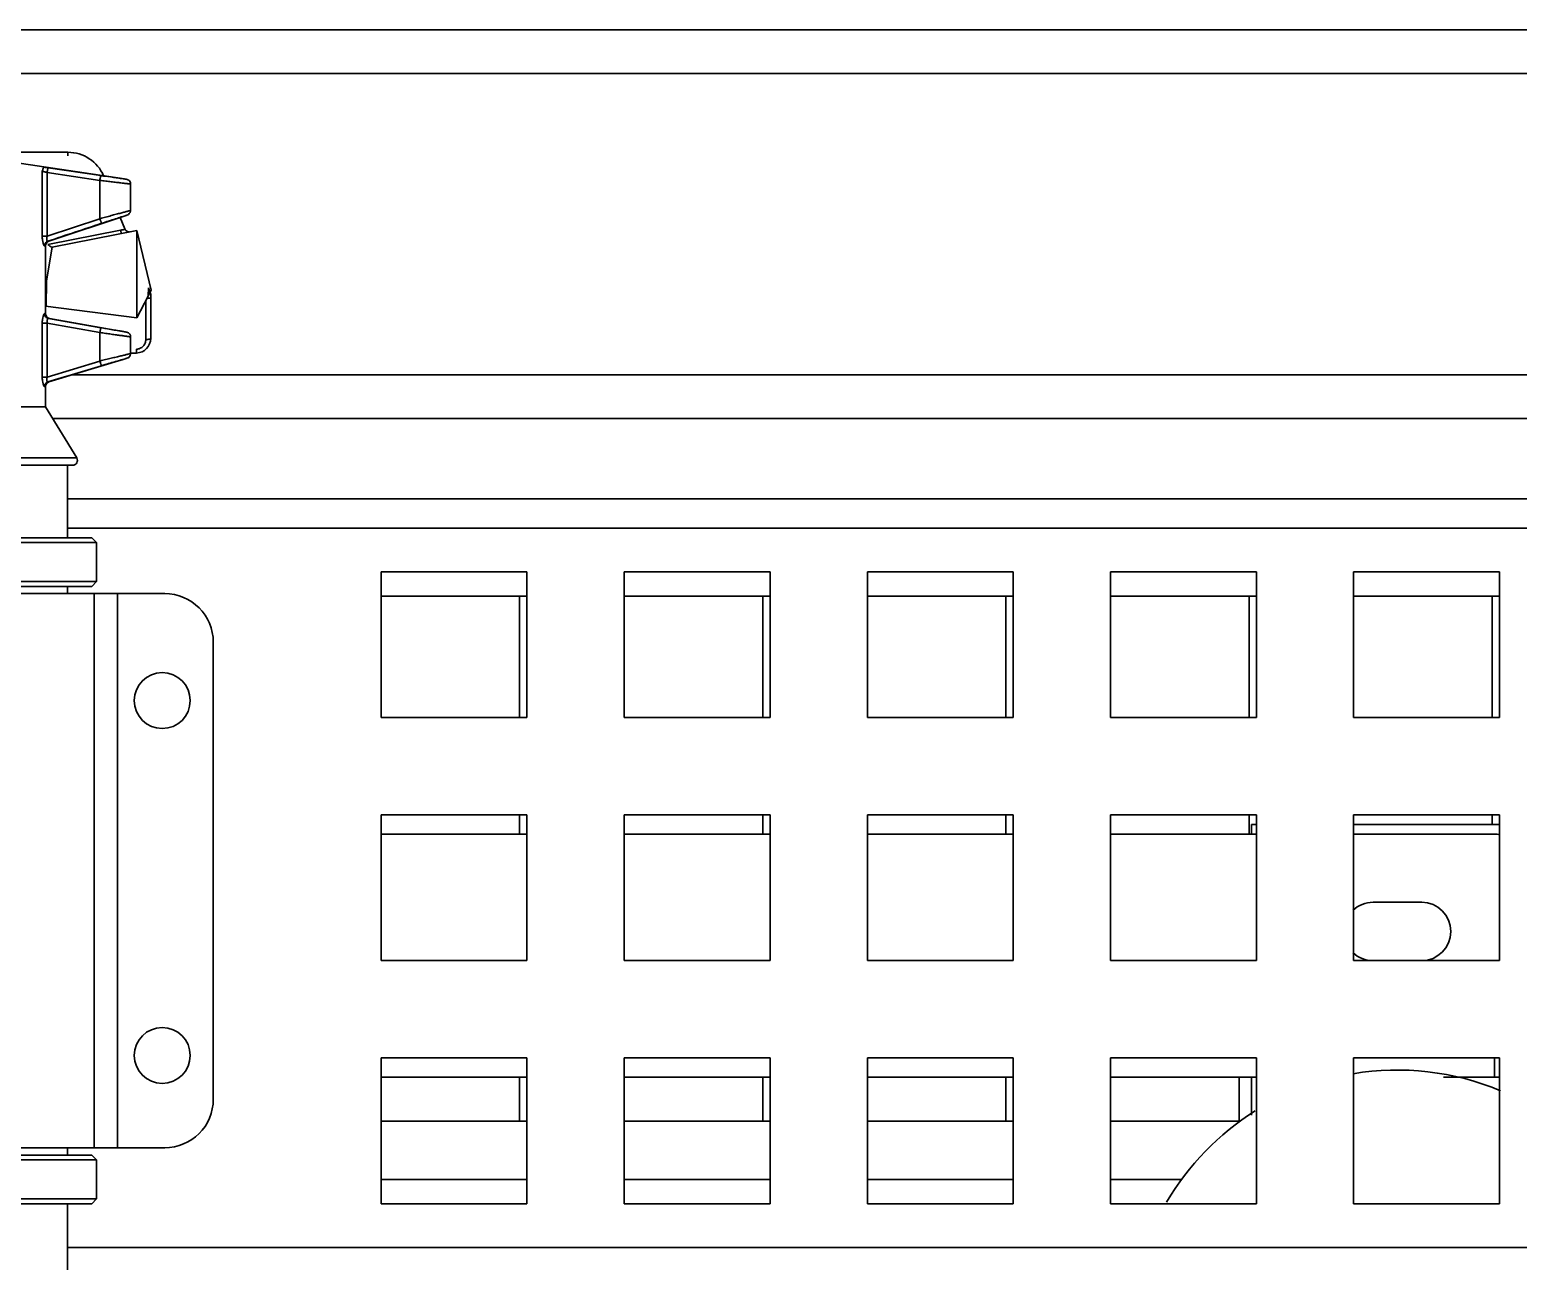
# Model space of a CAD drawing. Header units: millimetres. Extents: x 32496 to 166256, y 3504 to 23939.
# Drawn here: x 47021.4 to 47327.5, y 17469 to 17722.3 of the extents above; entities that cross this region are included whole.
import ezdxf

# ---------------------------------------------------------------- set-up
doc = ezdxf.new("R2010")
doc.units = ezdxf.units.MM
doc.layers.get('0').update_dxf_attribs({"lineweight": 35})

msp = doc.modelspace()

# ---------------------------------------------------------------- linework, layer by layer
at = {"linetype": 'Continuous'}
for p, q in [((52008.64, 17722.349), (40048.64, 17722.349)), ((47751.64, 17713.349), (46829.14, 17713.349)), ((47029.236, 17697.147), (46995.397, 17697.149)), ((47012.213, 17695.938), (47040.908, 17691.649)), ((47029.236, 17697.147), (47029.236, 17696.416)), ((47023.961, 17693.219), (47023.961, 17679.864)), ((47024.64, 17694.081), (47024.38, 17694.081)), ((47024.961, 17679.864), (47024.961, 17692.98)), ((47035.809, 17691.364), (47024.961, 17692.98)), ((47025.162, 17693.969), (47036.01, 17692.353)), ((47035.809, 17691.364), (47035.809, 17683.483)), ((47036.14, 17691.323), (47035.809, 17691.364)), ((47042.14, 17685.208), (47042.14, 17690.593)), ((47024.961, 17679.864), (47035.809, 17683.483)), ((47041.04, 17684.097), (47025.322, 17678.838)), ((47035.809, 17683.483), (47036.14, 17683.575)), ((47040.004, 17683.751), (47040.942, 17681.401)), ((47041.048, 17684.1), (47041.04, 17684.097)), ((47025.131, 17678.187), (47040.074, 17681.147)), ((47043.429, 17681.061), (47025.975, 17677.603)), ((47043.429, 17663.061), (47043.429, 17681.061)), ((47043.429, 17681.061), (47046.34, 17668.761)), ((47024.961, 17679.864), (47023.961, 17679.864)), ((47024.424, 17677.89), (47024.64, 17677.89)), ((47024.64, 17677.89), (47024.64, 17663.948)), ((47026.001, 17677.608), (47024.815, 17670.678)), ((47025.322, 17678.838), (47025.095, 17678.838)), ((47024.816, 17670.684), (47024.796, 17665.433)), ((47045.781, 17669.28), (47045.735, 17667.577)), ((47045.735, 17667.577), (47046.02, 17668.134)), ((47046.189, 17668.256), (47045.781, 17669.28)), ((47046.02, 17668.134), (47046.34, 17668.761)), ((47024.64, 17665.453), (47043.429, 17663.061)), ((47045.735, 17667.577), (47043.429, 17663.061)), ((47045.26, 17666.648), (47045.26, 17658.63)), ((47046.261, 17667.886), (47046.26, 17658.846)), ((47023.961, 17661.988), (47023.961, 17650.902)), ((47023.961, 17661.988), (47024.961, 17661.988)), ((47024.64, 17663.948), (47024.431, 17663.948)), ((47024.961, 17650.902), (47024.961, 17661.988)), ((47035.809, 17660.067), (47024.961, 17661.988)), ((47025.242, 17662.963), (47025.465, 17662.963)), ((47025.242, 17662.963), (47036.037, 17661.052)), ((47040.897, 17660.222), (47025.465, 17662.963)), ((47035.809, 17660.067), (47035.809, 17654.194)), ((47036.14, 17660.018), (47035.809, 17660.067)), ((47040.897, 17660.222), (47040.929, 17660.217)), ((47042.14, 17659.151), (47042.14, 17659.151)), ((47042.14, 17655.764), (47042.14, 17659.151)), ((47042.14, 17655.849), (47043.372, 17655.849)), ((47024.961, 17650.902), (47035.809, 17654.194)), ((47041.014, 17654.659), (47025.349, 17649.891)), ((47035.809, 17654.194), (47036.14, 17654.278)), ((47041.02, 17654.661), (47041.014, 17654.659)), ((47024.961, 17650.902), (47023.961, 17650.902)), ((47025.349, 17649.891), (47025.122, 17649.891)), ((47751.64, 17651.349), (47030.138, 17651.349)), ((47024.425, 17648.934), (47024.64, 17648.934)), ((47024.64, 17648.934), (47024.64, 17644.749)), ((47024.64, 17644.749), (46999.96, 17644.749)), ((47031.057, 17634.271), (47024.64, 17644.749)), ((47751.64, 17642.349), (47026.11, 17642.349)), ((47031.057, 17634.271), (46993.222, 17634.271)), ((47030.205, 17632.749), (46994.075, 17632.749)), ((47029.14, 17632.749), (47029.14, 17617.849)), ((47655.14, 17625.849), (47029.14, 17625.849)), ((47029.14, 17619.849), (47655.14, 17619.849)), ((46989.14, 17616.849), (47035.14, 17616.849)), ((46990.14, 17617.849), (47034.14, 17617.849)), ((47035.14, 17616.849), (47034.14, 17617.849)), ((47035.14, 17608.849), (47035.14, 17616.849)), ((47093.64, 17580.849), (47093.64, 17610.849)), ((47093.64, 17610.849), (47123.64, 17610.849)), ((47123.64, 17610.849), (47123.64, 17580.849)), ((47143.64, 17580.849), (47143.64, 17610.849)), ((47143.64, 17610.849), (47173.64, 17610.849)), ((47173.64, 17610.849), (47173.64, 17580.849)), ((47193.64, 17580.849), (47193.64, 17610.849)), ((47193.64, 17610.849), (47223.64, 17610.849)), ((47223.64, 17610.849), (47223.64, 17580.849)), ((47243.64, 17580.849), (47243.64, 17610.849)), ((47243.64, 17610.849), (47273.64, 17610.849)), ((47273.64, 17610.849), (47273.64, 17580.849)), ((47293.64, 17580.849), (47293.64, 17610.849)), ((47293.64, 17610.849), (47323.64, 17610.849)), ((47323.64, 17610.849), (47323.64, 17580.849)), ((47035.14, 17608.849), (46989.14, 17608.849)), ((47034.14, 17607.849), (46990.14, 17607.849)), ((47029.14, 17607.849), (47029.14, 17606.349)), ((47035.14, 17608.849), (47034.14, 17607.849)), ((46975.14, 17606.349), (47049.14, 17606.349)), ((47034.64, 17492.349), (47034.64, 17606.349)), ((47039.44, 17492.349), (47039.44, 17606.349)), ((47123.64, 17605.849), (47093.64, 17605.849)), ((47122.14, 17605.849), (47122.14, 17580.849)), ((47173.64, 17605.849), (47143.64, 17605.849)), ((47172.14, 17605.849), (47172.14, 17580.849)), ((47223.64, 17605.849), (47193.64, 17605.849)), ((47222.14, 17605.849), (47222.14, 17580.849)), ((47273.64, 17605.849), (47243.64, 17605.849)), ((47272.14, 17605.849), (47272.14, 17580.849)), ((47323.64, 17605.849), (47293.64, 17605.849)), ((47322.14, 17605.849), (47322.14, 17580.849)), ((47059.14, 17596.349), (47059.14, 17502.349)), ((47123.64, 17580.849), (47093.64, 17580.849)), ((47173.64, 17580.849), (47143.64, 17580.849)), ((47223.64, 17580.849), (47193.64, 17580.849)), ((47273.64, 17580.849), (47243.64, 17580.849)), ((47323.64, 17580.849), (47293.64, 17580.849)), ((47093.64, 17530.849), (47093.64, 17560.849)), ((47093.64, 17560.849), (47123.64, 17560.849)), ((47122.14, 17560.849), (47122.14, 17556.849)), ((47123.64, 17560.849), (47123.64, 17530.849)), ((47143.64, 17530.849), (47143.64, 17560.849)), ((47143.64, 17560.849), (47173.64, 17560.849)), ((47172.14, 17560.849), (47172.14, 17556.849)), ((47173.64, 17560.849), (47173.64, 17530.849)), ((47193.64, 17530.849), (47193.64, 17560.849)), ((47193.64, 17560.849), (47223.64, 17560.849)), ((47222.14, 17560.849), (47222.14, 17556.849)), ((47223.64, 17560.849), (47223.64, 17530.849)), ((47243.64, 17530.849), (47243.64, 17560.849)), ((47243.64, 17560.849), (47273.64, 17560.849)), ((47272.14, 17560.849), (47272.14, 17556.849)), ((47272.64, 17558.849), (47272.64, 17556.849)), ((47272.64, 17558.849), (47273.64, 17558.849)), ((47273.64, 17560.849), (47273.64, 17530.849)), ((47293.64, 17530.849), (47293.64, 17560.849)), ((47293.64, 17560.849), (47323.64, 17560.849)), ((47293.64, 17558.849), (47323.64, 17558.849)), ((47322.14, 17560.849), (47322.14, 17558.849)), ((47323.64, 17560.849), (47323.64, 17530.849)), ((47093.64, 17556.849), (47123.64, 17556.849)), ((47143.64, 17556.849), (47173.64, 17556.849)), ((47193.64, 17556.849), (47223.64, 17556.849)), ((47243.64, 17556.849), (47273.64, 17556.849)), ((47293.64, 17556.849), (47322.64, 17556.849)), ((47307.64, 17542.849), (47297.64, 17542.849)), ((47123.64, 17530.849), (47093.64, 17530.849)), ((47173.64, 17530.849), (47143.64, 17530.849)), ((47223.64, 17530.849), (47193.64, 17530.849)), ((47273.64, 17530.849), (47243.64, 17530.849)), ((47323.64, 17530.849), (47293.64, 17530.849)), ((47093.64, 17480.849), (47093.64, 17510.849)), ((47093.64, 17510.849), (47123.64, 17510.849)), ((47123.64, 17510.849), (47123.64, 17480.849)), ((47143.64, 17480.849), (47143.64, 17510.849)), ((47143.64, 17510.849), (47173.64, 17510.849)), ((47173.64, 17510.849), (47173.64, 17480.849)), ((47193.64, 17480.849), (47193.64, 17510.849)), ((47193.64, 17510.849), (47223.64, 17510.849)), ((47223.64, 17510.849), (47223.64, 17480.849)), ((47243.64, 17480.849), (47243.64, 17510.849)), ((47243.64, 17510.849), (47273.64, 17510.849)), ((47273.64, 17510.849), (47273.64, 17480.849)), ((47293.64, 17480.849), (47293.64, 17510.849)), ((47293.64, 17510.849), (47323.64, 17510.849)), ((47322.64, 17506.849), (47322.64, 17510.849)), ((47323.64, 17510.849), (47323.64, 17480.849)), ((47093.64, 17506.849), (47123.64, 17506.849)), ((47122.14, 17506.849), (47122.14, 17497.849)), ((47143.64, 17506.849), (47173.64, 17506.849)), ((47172.14, 17506.849), (47172.14, 17497.849)), ((47193.64, 17506.849), (47223.64, 17506.849)), ((47222.14, 17506.849), (47222.14, 17497.849)), ((47243.64, 17506.849), (47273.64, 17506.849)), ((47270.14, 17506.849), (47270.14, 17497.677)), ((47272.64, 17499.032), (47272.64, 17506.849)), ((47312.159, 17506.849), (47323.64, 17506.849)), ((47093.64, 17497.849), (47123.64, 17497.849)), ((47143.64, 17497.849), (47173.64, 17497.849)), ((47193.64, 17497.849), (47223.64, 17497.849)), ((47243.64, 17497.849), (47270.328, 17497.849)), ((47049.14, 17492.349), (46975.14, 17492.349)), ((46990.14, 17490.849), (47034.14, 17490.849)), ((47029.14, 17492.349), (47029.14, 17490.849)), ((47035.14, 17489.849), (47034.14, 17490.849)), ((46989.14, 17489.849), (47035.14, 17489.849)), ((47035.14, 17481.849), (47035.14, 17489.849)), ((47093.64, 17485.849), (47123.64, 17485.849)), ((47143.64, 17485.849), (47173.64, 17485.849)), ((47193.64, 17485.849), (47223.64, 17485.849)), ((47243.64, 17485.849), (47258.277, 17485.849)), ((47035.14, 17481.849), (46989.14, 17481.849)), ((47035.14, 17481.849), (47034.14, 17480.849)), ((47034.14, 17480.849), (46990.14, 17480.849)), ((47029.14, 17480.849), (47029.14, 16549.849)), ((47123.64, 17480.849), (47093.64, 17480.849)), ((47173.64, 17480.849), (47143.64, 17480.849)), ((47223.64, 17480.849), (47193.64, 17480.849)), ((47273.64, 17480.849), (47243.64, 17480.849)), ((47323.64, 17480.849), (47293.64, 17480.849)), ((47655.14, 17471.849), (47029.14, 17471.849))]:
    msp.add_line(p, q, dxfattribs=at)
for points in [[(47042.14, 17690.593), (47042.139, 17690.645), (47042.1, 17690.873), (47042.013, 17691.08), (47041.889, 17691.256), (47041.74, 17691.393), (47041.588, 17691.488), (47041.458, 17691.542), (47041.373, 17691.568), (47041.319, 17691.58), (47041.273, 17691.59), (47041.224, 17691.599), (47041.17, 17691.608), (47041.109, 17691.618), (47041.04, 17691.629), (47040.962, 17691.641), (47040.909, 17691.649)], [(47041.048, 17684.1), (47041.115, 17684.122), (47041.23, 17684.162), (47041.328, 17684.197), (47041.413, 17684.23), (47041.491, 17684.262), (47041.577, 17684.303), (47041.7, 17684.376), (47041.869, 17684.522), (47042.032, 17684.756), (47042.129, 17685.058), (47042.14, 17685.208)], [(47042.14, 17659.151), (47042.137, 17659.227), (47042.085, 17659.478), (47041.978, 17659.698), (47041.83, 17659.876), (47041.666, 17660.002), (47041.518, 17660.078), (47041.416, 17660.115), (47041.352, 17660.133), (47041.297, 17660.146), (47041.24, 17660.158), (47041.176, 17660.171), (47041.103, 17660.185), (47041.02, 17660.2), (47040.93, 17660.216)], [(47041.02, 17654.661), (47041.12, 17654.692), (47041.237, 17654.729), (47041.334, 17654.761), (47041.418, 17654.791), (47041.501, 17654.824), (47041.601, 17654.873), (47041.738, 17654.96), (47041.906, 17655.12), (47042.052, 17655.354), (47042.132, 17655.643), (47042.14, 17655.764)]]:
    msp.add_lwpolyline(points, dxfattribs=at)
for centre in [(47048.64, 17584.349), (47048.64, 17511.349)]:
    msp.add_circle(centre, 5.75, dxfattribs=at)
for centre, radius, start, end in [((47029.236, 17689.147), 8, 23.25029, 89.99658), ((47017.309, 17641.883), 52.674, 82.00553, 82.28534), ((47019.033, 17673.014), 20.828, 73.46364, 73.61402), ((45172.966, 23251.281), 5872.181, 288.3854107, 288.4994096), ((47041.871, 17681.772), 1, 201.76164, 273.74529), ((47025.64, 17677.89), 1, 108.5, 180), ((47045.261, 17667.886), 1, 359.99654, 21.76128), ((47025.64, 17663.948), 1, 180, 259.92929), ((47043.26, 17658.847), 3, 272.14214, 359.99658), ((47025.64, 17648.934), 1, 106.92929, 180), ((47030.205, 17633.749), 1, 270, 31.48747), ((47049.14, 17596.349), 10, 0, 90), ((47322.64, 17546.849), 10, 83.8988, 90), ((47297.64, 17536.849), 6, 90, 133.60467), ((47307.64, 17536.849), 6, 270, 90), ((47297.64, 17536.849), 6, 226.36198, 270), ((47302.64, 17453.349), 55, 67.3165, 99.54349), ((47049.14, 17502.349), 10, 270, 0), ((47302.64, 17453.349), 55, 122.12382, 149.61755)]:
    msp.add_arc(centre, radius, start, end, dxfattribs=at)
for points, knots in [([(47023.961, 17693.219), (47023.994, 17693.326), (47024.058, 17693.527), (47024.158, 17693.793), (47024.246, 17693.971), (47024.321, 17694.06), (47024.362, 17694.081), (47024.38, 17694.081)], [0, 0, 0, 0, 0.3443564, 0.6444595, 0.8699764, 0.9463914, 1, 1, 1, 1]), ([(47024.909, 17692.996), (47024.809, 17693.026), (47024.618, 17693.079), (47024.351, 17693.15), (47024.136, 17693.198), (47024.01, 17693.218), (47023.961, 17693.219)], [0, 0, 0, 0, 0.3200756, 0.612132, 0.8473354, 1, 1, 1, 1]), ([(47024.635, 17694.045), (47024.678, 17694.039), (47024.854, 17694.014), (47025.03, 17693.989), (47025.162, 17693.969)], [0, 0, 0, 0, 0.2473755, 1, 1, 1, 1]), ([(47025.162, 17693.969), (47025.159, 17693.968), (47025.154, 17693.961), (47025.143, 17693.937), (47025.127, 17693.882), (47025.104, 17693.79), (47025.077, 17693.664), (47025.048, 17693.51), (47025.007, 17693.279), (47024.979, 17693.1), (47024.961, 17692.98)], [0, 0, 0, 0, 0.0079151, 0.0233785, 0.0808465, 0.1755998, 0.3054519, 0.4635384, 0.6395558, 1, 1, 1, 1]), ([(47035.809, 17691.364), (47035.827, 17691.485), (47035.855, 17691.664), (47035.896, 17691.896), (47035.926, 17692.05), (47035.953, 17692.176), (47035.973, 17692.261), (47035.988, 17692.309), (47035.996, 17692.332), (47036.003, 17692.346), (47036.008, 17692.352), (47036.01, 17692.353)], [0, 0, 0, 0, 0.3620123, 0.5386943, 0.6972519, 0.8267705, 0.9212753, 0.9541382, 0.9776792, 0.9925796, 1, 1, 1, 1]), ([(47036.01, 17692.353), (47036.289, 17692.311), (47037.338, 17692.156), (47038.388, 17692.007), (47039.16, 17691.898)], [0, 0, 0, 0, 0.2656981, 1, 1, 1, 1]), ([(47042.14, 17690.593), (47042.14, 17690.596), (47042.125, 17690.597), (47042.107, 17690.603), (47042.068, 17690.608), (47042.018, 17690.616), (47041.953, 17690.625), (47041.875, 17690.636), (47041.782, 17690.648), (47041.63, 17690.667), (47041.409, 17690.694), (47041.105, 17690.731), (47040.755, 17690.772), (47040.359, 17690.819), (47039.924, 17690.87), (47039.275, 17690.946), (47038.4, 17691.049), (47037.292, 17691.182), (47036.53, 17691.275), (47036.14, 17691.323)], [0, 0, 0, 0, 0.0013739, 0.0051291, 0.0112698, 0.0197719, 0.0306083, 0.043762, 0.0592312, 0.0770151, 0.1194513, 0.1701604, 0.2285383, 0.2947917, 0.3676848, 0.4461085, 0.6188424, 0.8050943, 1, 1, 1, 1]), ([(47039.16, 17691.898), (47039.336, 17691.873), (47039.906, 17691.793), (47040.477, 17691.714), (47040.87, 17691.655)], [0, 0, 0, 0, 0.309339, 1, 1, 1, 1]), ([(47036.179, 17682.534), (47036.176, 17682.535), (47036.17, 17682.542), (47036.154, 17682.565), (47036.129, 17682.618), (47036.09, 17682.707), (47036.041, 17682.828), (47035.986, 17682.975), (47035.906, 17683.196), (47035.847, 17683.367), (47035.809, 17683.483)], [0, 0, 0, 0, 0.008674, 0.0250149, 0.083872, 0.1798754, 0.3097572, 0.4675357, 0.6425661, 1, 1, 1, 1]), ([(47036.14, 17683.575), (47036.519, 17683.679), (47037.268, 17683.884), (47038.359, 17684.177), (47039.23, 17684.407), (47039.878, 17684.577), (47040.317, 17684.692), (47040.717, 17684.797), (47041.074, 17684.892), (47041.385, 17684.975), (47041.645, 17685.047), (47041.828, 17685.099), (47041.946, 17685.134), (47042.014, 17685.155), (47042.067, 17685.173), (47042.106, 17685.187), (47042.127, 17685.198), (47042.14, 17685.205), (47042.14, 17685.208)], [0, 0, 0, 0, 0.1897167, 0.3743229, 0.5450762, 0.6241997, 0.697433, 0.7639102, 0.8234992, 0.8756142, 0.9191041, 0.9535116, 0.967323, 0.9787538, 0.9877392, 0.9942414, 0.9982826, 1, 1, 1, 1]), ([(47041.04, 17684.097), (47040.765, 17684.005), (47040.1, 17683.795), (47038.476, 17683.285), (47037.131, 17682.853), (47036.179, 17682.534)], [0, 0, 0, 0, 0.1702537, 0.4098983, 1, 1, 1, 1]), ([(47040.074, 17681.147), (47040.137, 17681.15), (47040.259, 17681.158), (47040.433, 17681.178), (47040.589, 17681.203), (47040.72, 17681.234), (47040.825, 17681.27), (47040.898, 17681.308), (47040.945, 17681.351), (47040.947, 17681.388), (47040.942, 17681.401)], [0, 0, 0, 0, 0.1986398, 0.3843037, 0.5511645, 0.6943523, 0.8099055, 0.8961055, 0.9549663, 1, 1, 1, 1]), ([(47040.074, 17681.147), (47040.094, 17681.054), (47040.124, 17680.917), (47040.166, 17680.745), (47040.194, 17680.637), (47040.218, 17680.551), (47040.239, 17680.486), (47040.252, 17680.455), (47040.263, 17680.434), (47040.268, 17680.435)], [0, 0, 0, 0, 0.3881742, 0.5643066, 0.7172761, 0.8397423, 0.9279361, 0.9801476, 1, 1, 1, 1]), ([(47024.424, 17677.89), (47024.397, 17677.89), (47024.333, 17677.937), (47024.22, 17678.127), (47024.09, 17678.528), (47023.985, 17679.14), (47023.96, 17679.612), (47023.96, 17679.864)], [0, 0, 0, 0, 0.0385194, 0.10352, 0.3217933, 0.6359713, 1, 1, 1, 1]), ([(47024.424, 17677.89), (47024.424, 17678.094), (47024.552, 17678.511), (47024.903, 17678.773), (47025.095, 17678.838)], [0, 0, 0, 0, 0.5024001, 1, 1, 1, 1]), ([(47024.961, 17679.864), (47024.925, 17679.73), (47024.887, 17679.533), (47024.882, 17679.281), (47024.897, 17679.125), (47024.93, 17678.999), (47024.974, 17678.907), (47025.029, 17678.847), (47025.075, 17678.836), (47025.095, 17678.838)], [0, 0, 0, 0, 0.3719756, 0.534153, 0.6747573, 0.7908759, 0.8806102, 0.9472285, 1, 1, 1, 1]), ([(47025.131, 17678.187), (47025.262, 17678.066), (47025.453, 17677.9), (47025.704, 17677.719), (47025.816, 17677.651), (47025.869, 17677.628)], [0, 0, 0, 0, 0.5760974, 0.8152472, 1, 1, 1, 1]), ([(47025.869, 17677.628), (47025.889, 17677.619), (47025.923, 17677.606), (47025.961, 17677.6), (47025.975, 17677.603)], [0, 0, 0, 0, 0.5932923, 1, 1, 1, 1]), ([(47024.654, 17670.557), (47024.694, 17670.57), (47024.759, 17670.594), (47024.81, 17670.651), (47024.815, 17670.678)], [0, 0, 0, 0, 0.6090572, 1, 1, 1, 1]), ([(47024.813, 17667.536), (47024.805, 17667.508), (47024.75, 17667.451), (47024.685, 17667.421), (47024.644, 17667.405)], [0, 0, 0, 0, 0.3952284, 1, 1, 1, 1]), ([(47024.644, 17666.706), (47024.683, 17666.694), (47024.744, 17666.671), (47024.801, 17666.629), (47024.811, 17666.606)], [0, 0, 0, 0, 0.6174155, 1, 1, 1, 1]), ([(47046.261, 17667.145), (47046.261, 17667.139), (47046.236, 17667.13), (47046.199, 17667.128), (47046.13, 17667.12), (47046.04, 17667.115), (47045.927, 17667.11), (47045.742, 17667.105), (47045.595, 17667.103), (47045.493, 17667.102)], [0, 0, 0, 0, 0.0223985, 0.0761038, 0.163443, 0.2821796, 0.4294178, 0.6014053, 1, 1, 1, 1]), ([(47023.96, 17661.988), (47023.96, 17662.241), (47023.987, 17662.712), (47024.097, 17663.319), (47024.228, 17663.715), (47024.34, 17663.901), (47024.404, 17663.948), (47024.431, 17663.948)], [0, 0, 0, 0, 0.3672247, 0.6807045, 0.8971511, 0.9616539, 1, 1, 1, 1]), ([(47025.242, 17662.963), (47025.133, 17662.983), (47024.914, 17663.063), (47024.643, 17663.292), (47024.469, 17663.603), (47024.431, 17663.836), (47024.431, 17663.948)], [0, 0, 0, 0, 0.2404072, 0.4974987, 0.7560938, 1, 1, 1, 1]), ([(47025.242, 17662.963), (47025.195, 17662.966), (47025.118, 17662.91), (47025.051, 17662.807), (47024.998, 17662.687), (47024.959, 17662.54), (47024.928, 17662.304), (47024.94, 17662.115), (47024.961, 17661.988)], [0, 0, 0, 0, 0.1288067, 0.2254316, 0.3447566, 0.485733, 0.6440301, 1, 1, 1, 1]), ([(47035.809, 17660.067), (47035.83, 17660.188), (47035.863, 17660.366), (47035.91, 17660.597), (47035.944, 17660.75), (47035.975, 17660.876), (47035.998, 17660.96), (47036.014, 17661.008), (47036.023, 17661.031), (47036.029, 17661.045), (47036.035, 17661.051), (47036.037, 17661.052)], [0, 0, 0, 0, 0.361291, 0.5377093, 0.6961402, 0.8257144, 0.9204572, 0.9535016, 0.9772563, 0.992387, 1, 1, 1, 1]), ([(47036.037, 17661.052), (47036.379, 17660.991), (47037.625, 17660.773), (47038.872, 17660.564), (47039.778, 17660.413)], [0, 0, 0, 0, 0.2743414, 1, 1, 1, 1]), ([(47042.14, 17659.151), (47042.14, 17659.154), (47042.125, 17659.156), (47042.107, 17659.163), (47042.068, 17659.169), (47042.018, 17659.179), (47041.952, 17659.19), (47041.874, 17659.202), (47041.78, 17659.217), (47041.629, 17659.239), (47041.406, 17659.272), (47041.102, 17659.315), (47040.751, 17659.365), (47040.355, 17659.42), (47039.919, 17659.481), (47039.271, 17659.571), (47038.396, 17659.694), (47037.29, 17659.851), (47036.529, 17659.961), (47036.14, 17660.018)], [0, 0, 0, 0, 0.0014181, 0.0052114, 0.0113944, 0.0199441, 0.0308332, 0.0440436, 0.0595725, 0.0774179, 0.1199782, 0.1708061, 0.2292911, 0.2956234, 0.3685586, 0.4469802, 0.619567, 0.8055249, 1, 1, 1, 1]), ([(47039.778, 17660.413), (47039.89, 17660.394), (47040.264, 17660.331), (47040.637, 17660.269), (47040.897, 17660.222)], [0, 0, 0, 0, 0.3023915, 1, 1, 1, 1]), ([(47043.372, 17655.849), (47043.371, 17655.849), (47043.373, 17655.856), (47043.371, 17655.864), (47043.371, 17655.883), (47043.37, 17655.907), (47043.368, 17655.939), (47043.365, 17655.993), (47043.363, 17656.076), (47043.366, 17656.191), (47043.363, 17656.326), (47043.342, 17656.473), (47043.341, 17656.579), (47043.352, 17656.631)], [0, 0, 0, 0, 0.0045741, 0.0182013, 0.0407833, 0.0722223, 0.1123612, 0.1608004, 0.2808017, 0.4289024, 0.6017893, 0.7959183, 1, 1, 1, 1]), ([(47043.352, 17656.631), (47043.607, 17656.641), (47043.99, 17656.739), (47044.435, 17656.994), (47044.723, 17657.248), (47044.956, 17657.55), (47045.188, 17657.999), (47045.259, 17658.38), (47045.26, 17658.63)], [0, 0, 0, 0, 0.252238, 0.3782813, 0.5036989, 0.6287225, 0.7531675, 1, 1, 1, 1]), ([(47046.26, 17658.846), (47046.26, 17658.811), (47046.189, 17658.761), (47046.089, 17658.723), (47045.958, 17658.688), (47045.802, 17658.662), (47045.566, 17658.636), (47045.383, 17658.629), (47045.26, 17658.629)], [0, 0, 0, 0, 0.1011401, 0.1967447, 0.3244876, 0.4788861, 0.6499873, 1, 1, 1, 1]), ([(47036.153, 17653.237), (47036.15, 17653.238), (47036.144, 17653.245), (47036.129, 17653.268), (47036.105, 17653.322), (47036.069, 17653.411), (47036.024, 17653.533), (47035.972, 17653.682), (47035.898, 17653.905), (47035.844, 17654.077), (47035.809, 17654.194)], [0, 0, 0, 0, 0.0084764, 0.0245984, 0.0830805, 0.1788586, 0.3086876, 0.4665866, 0.6418695, 1, 1, 1, 1]), ([(47036.14, 17654.278), (47036.521, 17654.373), (47037.272, 17654.56), (47038.367, 17654.827), (47039.239, 17655.037), (47039.888, 17655.192), (47040.326, 17655.296), (47040.725, 17655.392), (47041.081, 17655.478), (47041.39, 17655.553), (47041.649, 17655.618), (47041.83, 17655.665), (47041.948, 17655.697), (47042.015, 17655.716), (47042.067, 17655.732), (47042.106, 17655.745), (47042.126, 17655.754), (47042.14, 17655.76), (47042.14, 17655.764)], [0, 0, 0, 0, 0.1904998, 0.3757098, 0.5467467, 0.6259005, 0.699034, 0.7653485, 0.8249133, 0.8768085, 0.9198725, 0.9540872, 0.9677931, 0.9791181, 0.9880024, 0.9944095, 0.9983643, 1, 1, 1, 1]), ([(47041.014, 17654.659), (47040.74, 17654.576), (47040.076, 17654.385), (47038.453, 17653.921), (47037.107, 17653.528), (47036.153, 17653.237)], [0, 0, 0, 0, 0.1696189, 0.408883, 1, 1, 1, 1]), ([(47024.425, 17648.934), (47024.399, 17648.934), (47024.334, 17648.981), (47024.221, 17649.17), (47024.092, 17649.569), (47023.986, 17650.179), (47023.96, 17650.65), (47023.96, 17650.902)], [0, 0, 0, 0, 0.0384968, 0.1033816, 0.3211703, 0.6352199, 1, 1, 1, 1]), ([(47024.425, 17648.934), (47024.425, 17649.143), (47024.559, 17649.569), (47024.925, 17649.83), (47025.122, 17649.891)], [0, 0, 0, 0, 0.502454, 1, 1, 1, 1]), ([(47024.961, 17650.902), (47024.928, 17650.77), (47024.894, 17650.575), (47024.896, 17650.327), (47024.916, 17650.173), (47024.952, 17650.049), (47024.999, 17649.959), (47025.055, 17649.9), (47025.102, 17649.888), (47025.122, 17649.891)], [0, 0, 0, 0, 0.3690876, 0.5303809, 0.6706934, 0.7871905, 0.8779589, 0.9460495, 1, 1, 1, 1])]:
    msp.add_open_spline(points, degree=3, knots=knots, dxfattribs=at)
msp.add_open_spline([(47036.153, 17653.237), (47032.476, 17652.119), (47028.8, 17651.002), (47025.122, 17649.891)], degree=3, dxfattribs=at)

doc.saveas('drawing.dxf')
